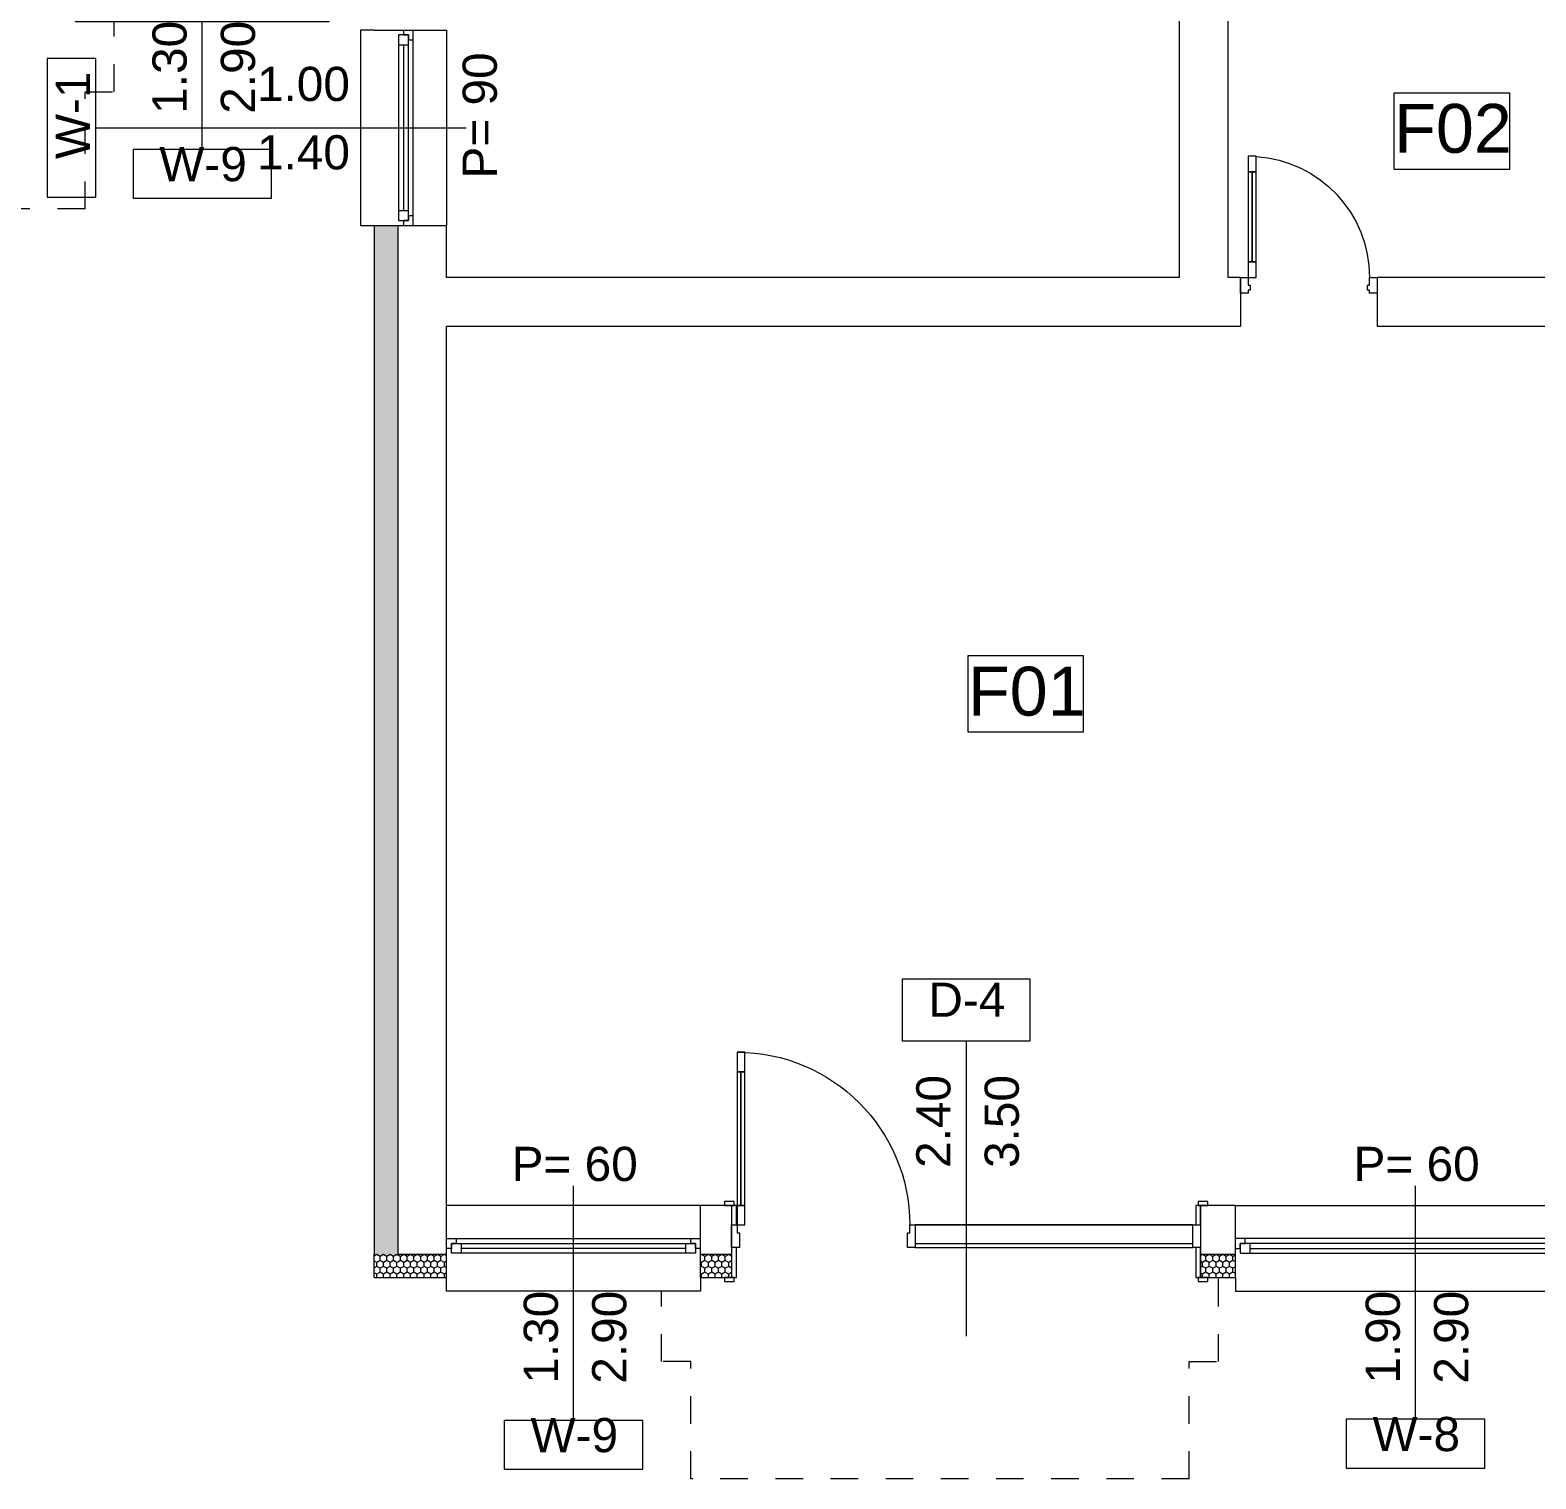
# Model space of a CAD drawing. Header units: feet. Extents: x 2791058 to 2855058, y -67651 to -26651.
# Drawn here: x 2819535 to 2827241, y -56823 to -49407 of the extents above; entities that cross this region are included whole.
import ezdxf
from ezdxf.enums import TextEntityAlignment as Align

# ---------------------------------------------------------------- set-up
doc = ezdxf.new("R2010")
doc.units = ezdxf.units.FT
doc.header["$MEASUREMENT"] = 0
doc.linetypes.add('Dashed', pattern=[282.222223, 141.111112, -141.111112])
doc.layers.add('0_muret e jashtme', color=7, linetype='Continuous')
for name, color, linetype, lineweight in [('0_muret e jashtme_Pen_No__1', 7, 'Continuous', 0), ('ARCHICAD Door Markers_Pen_No__60', 230, 'Continuous', 0), ('ARCHICAD Doors_Pen_No__1', 7, 'Continuous', 0), ('ARCHICAD Doors_Pen_No__60', 230, 'Continuous', 0), ('ARCHICAD Window Markers_Pen_No__20', 1, 'Continuous', 0), ('ARCHICAD Windows_Pen_No__20', 1, 'Continuous', 0), ('Shell - Roof_Pen_No__21', 7, 'Continuous', 0), ('Text blocks_Pen_No__2', 8, 'Continuous', 0)]:
    doc.layers.add(name, color=color, linetype=linetype, lineweight=lineweight)
doc.layers.add('0_muret e jashtme_Pen_No__14', color=7, linetype='Continuous', lineweight=0, true_color=0xbd8b17)
doc.styles.add('GENERATED_STYLE_1', font='arial.ttf')
pattern_1 = [(90, (2247653.822, -76424.967), (-34.6410162, 0), [20, -40]), (90, (2247636.502, -76394.967), (-34.6410162, 0), [20, -40]), (150, (2247653.822, -76404.967), (17.320508, 30), [20, -40]), (150, (2247619.18, -76404.967), (17.320508, 30), [20, -40]), (210, (2247653.822, -76424.967), (-17.320508, 30), [20, -40]), (210, (2247619.18, -76424.967), (-17.320508, 30), [20, -40])]
pattern_2 = [(90, (2247653.822, -76674.967), (-34.6410162, 0), [20, -40]), (90, (2247636.502, -76644.967), (-34.6410162, 0), [20, -40]), (150, (2247653.822, -76654.967), (17.320508, 30), [20, -40]), (150, (2247619.18, -76654.967), (17.320508, 30), [20, -40]), (210, (2247653.822, -76674.967), (-17.320508, 30), [20, -40]), (210, (2247619.18, -76674.967), (-17.320508, 30), [20, -40])]

# ---------------------------------------------------------------- blocks, each defined once
blk = doc.blocks.new('Storefront 22_2')
at = {"layer": 'ARCHICAD Doors_Pen_No__1', "color": 7, "linetype": 'Continuous', "lineweight": 0}
for p, q in [((370, 740), (370, 820)), ((370, 820), (410, 820)), ((410, 820), (410, 740)), ((370, 740), (390, 740)), ((370, 80), (370, 740)), ((410, 740), (370, 740)), ((390, 740), (410, 740)), ((390, 80), (390, 740)), ((390, 740), (390, 80)), ((390, 740), (390, 80)), ((410, 740), (410, 80)), ((390, 80), (370, 80)), ((370, 0), (370, 80)), ((370, 80), (410, 80)), ((410, 80), (390, 80)), ((410, 80), (410, 0)), ((-450, 0), (-450, -80)), ((-410, 0), (-450, 0)), ((-450, 0), (-450, -80)), ((-450, 0), (-450, -80)), ((-410, -40), (-410, 0)), ((410, 0), (370, 0)), ((410, 0), (410, -40)), ((450, 0), (410, 0)), ((450, -80), (450, 0)), ((450, 0), (450, -80)), ((450, 0), (450, -80)), ((-400, -40), (-410, -40)), ((-410, -80), (-410, -65.4)), ((-410, -65.4), (-400, -65.4)), ((-400, -65.4), (-400, -40)), ((410, -40), (400, -40)), ((400, -40), (400, -65.4)), ((400, -65.4), (410, -65.4)), ((410, -65.4), (410, -80)), ((-450, -80), (-410, -80)), ((-450, -80), (-450, -250)), ((410, -80), (450, -80)), ((450, -80), (450, -250))]:
    blk.add_line(p, q, dxfattribs=at)
blk.add_arc((410, 0), 820, 92.79603, 180, dxfattribs=at)
blk = doc.blocks.new('Wall_6', base_point=(2825666.5, -45072.7))
at = {"layer": '0_muret e jashtme_Pen_No__1', "color": 7, "linetype": 'Continuous', "lineweight": 0}
for p, q in [((2825586.5, -45914), (2825416.5, -45914)), ((2825666.5, -45914), (2825586.5, -45914)), ((2825586.5, -46814), (2825416.5, -46814)), ((2825666.5, -46814), (2825586.5, -46814))]:
    blk.add_line(p, q, dxfattribs=at)
at = {"layer": '0_muret e jashtme_Pen_No__1', "color": 7, "linetype": 'Continuous', "lineweight": 0, "flags": 128}
for points in [[(2825416.5, -45072.7), (2825416.5, -45914)], [(2825666.5, -45914), (2825666.5, -45072.7)], [(2825416.5, -46814), (2825416.5, -48722.7)], [(2825666.5, -47072.7), (2825666.5, -46814)], [(2825666.5, -48722.7), (2825666.5, -47272.7)], [(2825416.5, -48972.7), (2825416.5, -50673.1)], [(2825666.5, -50673.1), (2825666.5, -48972.7)]]:
    blk.add_lwpolyline(points, dxfattribs=at)
at = {"layer": 'ARCHICAD Doors_Pen_No__1', "color": 7, "linetype": 'Continuous', "lineweight": 0, "zscale": 1000, "rotation": 270}
blk.add_blockref('Storefront 22_2', (2825666.5, -46364), dxfattribs=at)
blk = doc.blocks.new('Storefront 22_6')
at = {"layer": 'ARCHICAD Doors_Pen_No__1', "color": 7, "linetype": 'Continuous', "lineweight": 0}
for p, q in [((270, 540), (270, 620)), ((270, 620), (310, 620)), ((310, 620), (310, 540)), ((270, 540), (290, 540)), ((270, 80), (270, 540)), ((310, 540), (270, 540)), ((290, 540), (310, 540)), ((290, 80), (290, 540)), ((290, 540), (290, 80)), ((290, 540), (290, 80)), ((310, 540), (310, 80)), ((290, 80), (270, 80)), ((270, 0), (270, 80)), ((270, 80), (310, 80)), ((310, 80), (290, 80)), ((310, 80), (310, 0)), ((-350, 0), (-350, -80)), ((-310, 0), (-350, 0)), ((-350, 0), (-350, -80)), ((-350, 0), (-350, -80)), ((-310, -40), (-310, 0)), ((310, 0), (270, 0)), ((310, 0), (310, -40)), ((350, 0), (310, 0)), ((350, -80), (350, 0)), ((350, 0), (350, -80)), ((350, 0), (350, -80)), ((-300, -40), (-310, -40)), ((-310, -80), (-310, -65.4)), ((-310, -65.4), (-300, -65.4)), ((-300, -65.4), (-300, -40)), ((310, -40), (300, -40)), ((300, -40), (300, -65.4)), ((300, -65.4), (310, -65.4)), ((310, -65.4), (310, -80)), ((-350, -80), (-310, -80)), ((-350, -80), (-350, -250)), ((310, -80), (350, -80)), ((350, -80), (350, -250))]:
    blk.add_line(p, q, dxfattribs=at)
blk.add_arc((310, 0), 620, 93.69907, 180, dxfattribs=at)
blk = doc.blocks.new('Wall_12', base_point=(2827966.5, -50673.1))
at = {"layer": '0_muret e jashtme_Pen_No__1', "color": 7, "linetype": 'Continuous', "lineweight": 0}
for p, q in [((2825729.8, -50673.1), (2825729.8, -50753.1)), ((2826429.8, -50673.1), (2826429.8, -50753.1)), ((2825729.8, -50753.1), (2825729.8, -50923.1)), ((2826429.8, -50753.1), (2826429.8, -50923.1))]:
    blk.add_line(p, q, dxfattribs=at)
at = {"layer": '0_muret e jashtme_Pen_No__1', "color": 7, "linetype": 'Continuous', "lineweight": 0, "flags": 128}
for points in [[(2825416.5, -50673.1), (2821666.5, -50673.1)], [(2825729.8, -50673.1), (2825666.5, -50673.1)], [(2827716.5, -50673.1), (2826429.8, -50673.1)], [(2821666.5, -50923.1), (2825729.8, -50923.1)], [(2826429.8, -50923.1), (2827716.5, -50923.1)]]:
    blk.add_lwpolyline(points, dxfattribs=at)
at = {"layer": 'ARCHICAD Doors_Pen_No__1', "color": 7, "linetype": 'Continuous', "lineweight": 0, "xscale": -1, "zscale": 1000}
blk.add_blockref('Storefront 22_6', (2826079.8, -50673.1), dxfattribs=at)
blk = doc.blocks.new('Window 22_18')
at = {"layer": 'ARCHICAD Windows_Pen_No__20', "color": 1, "linetype": 'Continuous', "lineweight": 0}
for p, q in [((-950, 150), (-950, 220)), ((-950, 220), (950, 220)), ((950, 220), (950, 150)), ((-950, 150), (-950, 30)), ((950, 150), (950, 30)), ((-950, 30), (-950, 0)), ((-950, 0), (-925, 0)), ((-950, 0), (-950, -50)), ((-950, 0), (-950, -50)), ((-925, 25), (-875, 25)), ((-925, -25), (-925, 25)), ((-925, 0), (-925, -25)), ((-875, 25), (875, 25)), ((-875, 25), (-875, -25)), ((-875, 25), (875, 25)), ((-875, 0), (875, 0)), ((875, -25), (875, 25)), ((875, 25), (925, 25)), ((925, 25), (925, -25)), ((925, -25), (925, 0)), ((925, 0), (950, 0)), ((950, 30), (950, 0)), ((950, 0), (950, -50)), ((950, 0), (950, -50)), ((-900, -50), (-950, -50)), ((-950, -50), (-950, -220)), ((-925, -25), (-900, -25)), ((-875, -25), (-925, -25)), ((-900, -25), (-900, -50)), ((900, -50), (-900, -50)), ((875, -25), (-875, -25)), ((925, -25), (875, -25)), ((900, -50), (900, -25)), ((900, -25), (925, -25)), ((950, -50), (900, -50)), ((950, -50), (950, -220)), ((-950, -220), (950, -220))]:
    blk.add_line(p, q, dxfattribs=at)
blk = doc.blocks.new('W Marker 22_4')
at = {"layer": 'ARCHICAD Window Markers_Pen_No__20', "color": 1, "linetype": 'Continuous', "lineweight": 0}
for p, q in [((0, -1095), (0, 100)), ((-354.4, -1095), (-354.4, -1345)), ((354.4, -1095), (-354.4, -1095)), ((354.4, -1345), (354.4, -1095)), ((-354.4, -1345), (354.4, -1345))]:
    blk.add_line(p, q, dxfattribs=at)
at = {"layer": 'ARCHICAD Window Markers_Pen_No__20', "color": 1, "lineweight": 0, "style": 'GENERATED_STYLE_1'}
for tag, p in [('AC_MarkerText_2', (-27.5, -912.9)), ('AC_MarkerText_3', (322.5, -912.9))]:
    blk.add_attdef(tag, text='', height=175, rotation=90, dxfattribs=at).set_placement(p, align=Align.BOTTOM_LEFT)
for tag, p in [('AC_MarkerText_4', (-316.8, 72.1)), ('AC_MarkerText_1', (-220, -1310.4))]:
    blk.add_attdef(tag, text='', height=175, dxfattribs=at).set_placement(p, align=Align.BOTTOM_LEFT)
blk = doc.blocks.new('Window 22_7')
at = {"layer": 'ARCHICAD Windows_Pen_No__20', "color": 1, "linetype": 'Continuous', "lineweight": 0}
for p, q in [((-650, 150), (-650, 220)), ((-650, 220), (650, 220)), ((650, 220), (650, 150)), ((-650, 150), (-650, 30)), ((650, 150), (650, 30)), ((-650, 30), (-650, 0)), ((-650, 0), (-625, 0)), ((-650, 0), (-650, -50)), ((-650, 0), (-650, -50)), ((-625, 25), (-575, 25)), ((-625, -25), (-625, 25)), ((-625, 0), (-625, -25)), ((-575, 25), (575, 25)), ((-575, 25), (-575, -25)), ((-575, 25), (575, 25)), ((-575, 0), (575, 0)), ((575, -25), (575, 25)), ((575, 25), (625, 25)), ((625, 25), (625, -25)), ((625, -25), (625, 0)), ((625, 0), (650, 0)), ((650, 30), (650, 0)), ((650, 0), (650, -50)), ((650, 0), (650, -50)), ((-600, -50), (-650, -50)), ((-650, -50), (-650, -220)), ((-625, -25), (-600, -25)), ((-575, -25), (-625, -25)), ((-600, -25), (-600, -50)), ((600, -50), (-600, -50)), ((575, -25), (-575, -25)), ((625, -25), (575, -25)), ((600, -50), (600, -25)), ((600, -25), (625, -25)), ((650, -50), (600, -50)), ((650, -50), (650, -220)), ((-650, -220), (650, -220))]:
    blk.add_line(p, q, dxfattribs=at)
blk = doc.blocks.new('Door with Sidelight on Side 2 22')
at = {"layer": 'ARCHICAD Doors_Pen_No__60', "color": 230, "linetype": 'Continuous', "lineweight": 0}
for p, q in [((1132, 784), (1132, 884)), ((1132, 884), (1172, 884)), ((1172, 884), (1172, 784)), ((1132, 784), (1152, 784)), ((1132, 100), (1132, 784)), ((1172, 784), (1132, 784)), ((1152, 784), (1172, 784)), ((1152, 100), (1152, 784)), ((1152, 784), (1152, 100)), ((1152, 784), (1152, 100)), ((1172, 784), (1172, 100)), ((-1237, 100), (-1237, 119)), ((-1237, 119), (-1187, 119)), ((-1187, 100), (-1237, 100)), ((-1200, 100), (-1237, 100)), ((-1200, 100), (-1237, 100)), ((-1200, 0), (-1200, 100)), ((-1200, 100), (-1175, 100)), ((-1200, 100), (-1200, 0)), ((-1200, 100), (-1200, 0)), ((-1200, 100), (-1200, 0)), ((-1187, 119), (-1187, 100)), ((-1175, 100), (-1175, 0)), ((1152, 100), (1132, 100)), ((1132, 0), (1132, 100)), ((1132, 100), (1172, 100)), ((1172, 100), (1152, 100)), ((1172, 100), (1172, 0)), ((1175, 0), (1175, 100)), ((1175, 100), (1200, 100)), ((1187, 119), (1237, 119)), ((1187, 100), (1187, 119)), ((1237, 100), (1187, 100)), ((1200, 100), (1200, 0)), ((1200, 100), (1200, 0)), ((1200, 100), (1200, 0)), ((1200, 100), (1200, 0)), ((1200, 100), (1237, 100)), ((1200, 100), (1237, 100)), ((1237, 119), (1237, 100)), ((-1175, 0), (-1200, 0)), ((-1160, 0), (-1200, 0)), ((-1200, 0), (-1200, -115)), ((-1200, 0), (-1200, -115)), ((-1200, 0), (-1200, -115)), ((-1160, 0), (260, 0)), ((-1160, -115), (-1160, 0)), ((-1160, -115), (-1160, 0)), ((260, 0), (-1160, 0)), ((260, 0), (260, -115)), ((288, 0), (260, 0)), ((260, 0), (260, -115)), ((288, -40), (288, 0)), ((1172, 0), (1132, 0)), ((1200, 0), (1172, 0)), ((1172, 0), (1172, -40)), ((1200, 0), (1175, 0)), ((1200, -115), (1200, 0)), ((1200, 0), (1200, -115)), ((1200, 0), (1200, -115)), ((300, -40), (288, -40)), ((300, -115), (300, -40)), ((1172, -40), (1160, -40)), ((1160, -40), (1160, -115)), ((-1200, -270), (-1200, -115)), ((-1200, -115), (-1175, -115)), ((-1200, -115), (-1160, -115)), ((-1200, -115), (-1200, -150)), ((-1200, -115), (-1200, -150)), ((-1200, -150), (-1200, -270)), ((-1200, -150), (-1200, -270)), ((-1175, -115), (-1175, -270)), ((-1160, -97), (260, -97)), ((260, -115), (-1160, -115)), ((260, -115), (300, -115)), ((1160, -115), (1200, -115)), ((1175, -270), (1175, -115)), ((1175, -115), (1200, -115)), ((1200, -115), (1200, -270)), ((1200, -115), (1200, -150)), ((1200, -115), (1200, -150)), ((1200, -150), (1200, -270)), ((1200, -150), (1200, -270)), ((-1237, -289), (-1237, -270)), ((-1237, -270), (-1187, -270)), ((-1200, -270), (-1237, -270)), ((-1200, -270), (-1237, -270)), ((-1187, -289), (-1237, -289)), ((-1175, -270), (-1200, -270)), ((-1187, -270), (-1187, -289)), ((1200, -270), (1175, -270)), ((1187, -270), (1237, -270)), ((1187, -289), (1187, -270)), ((1237, -289), (1187, -289)), ((1200, -270), (1237, -270)), ((1200, -270), (1237, -270)), ((1237, -270), (1237, -289))]:
    blk.add_line(p, q, dxfattribs=at)
blk.add_arc((1172, 0), 884, 90, 180, dxfattribs=at)
blk = doc.blocks.new('D Marker 22_3')
at = {"layer": 'ARCHICAD Door Markers_Pen_No__60', "color": 230, "linetype": 'Continuous', "lineweight": 0}
for p, q in [((327.2, 1157.1), (-327.2, 1157.1)), ((-327.2, 1157.1), (-327.2, 842.9)), ((327.2, 842.9), (327.2, 1157.1)), ((-327.2, 842.9), (327.2, 842.9)), ((0, 842.9), (0, -670))]:
    blk.add_line(p, q, dxfattribs=at)
at = {"layer": 'ARCHICAD Door Markers_Pen_No__60', "color": 230, "lineweight": 0, "style": 'GENERATED_STYLE_1'}
for tag, p in [('AC_MarkerText_2', (-27.5, 191.5)), ('AC_MarkerText_3', (322.5, 191.4))]:
    blk.add_attdef(tag, text='', height=175, rotation=90, dxfattribs=at).set_placement(p, align=Align.BOTTOM_LEFT)
blk.add_attdef('AC_MarkerText_1', text='', height=175, dxfattribs=at).set_placement((-192.8, 912.5), align=Align.BOTTOM_LEFT)
blk = doc.blocks.new('Wall_53', base_point=(2814766.5, -48922.7))
at = {"layer": '0_muret e jashtme_Pen_No__14', "linetype": 'Continuous', "lineweight": 0, "true_color": 0xbd8b17}
h = blk.add_hatch(dxfattribs=at)
h.set_pattern_fill('STYROFOAM_SM_INSULATION', color=42, style=0, pattern_type=2)
h.set_pattern_definition(pattern_1)
h.paths.add_polyline_path([(2815066.5, -49172.7), (2815066.5, -49292.7), (2815186.5, -49292.7), (2815186.5, -49172.7)])
h = blk.add_hatch(dxfattribs=at)
h.set_pattern_fill('STYROFOAM_SM_INSULATION', color=42, style=0, pattern_type=2)
h.set_pattern_definition(pattern_1)
h.paths.add_polyline_path([(2817230.9, -49172.7), (2817086.5, -49172.7), (2817086.5, -49292.7), (2817230.9, -49292.7)])
h = blk.add_hatch(dxfattribs=at)
h.set_pattern_fill('STYROFOAM_SM_INSULATION', color=42, style=0, pattern_type=2)
h.set_pattern_definition(pattern_1)
h.paths.add_polyline_path([(2819766.5, -49172.7), (2819630.9, -49172.7), (2819630.9, -49292.7), (2819766.5, -49292.7)])
h = blk.add_hatch(dxfattribs=at)
h.set_pattern_fill('STYROFOAM_SM_INSULATION', color=42, style=0, pattern_type=2)
h.set_pattern_definition(pattern_1)
h.paths.add_polyline_path([(2821066.5, -49292.7), (2821316.5, -49292.7), (2821316.5, -49231), (2821269.2, -49172.7), (2821066.5, -49172.7)])
h = blk.add_hatch(dxfattribs=at)
h.set_pattern_fill('STYROFOAM_SM_INSULATION', color=42, style=0, pattern_type=2)
h.set_pattern_definition(pattern_1)
h.paths.add_polyline_path([(2821269.2, -49172.7), (2821316.5, -49231), (2821316.5, -49172.7)])
h = blk.add_hatch(dxfattribs=at)
h.set_pattern_fill('STYROFOAM_SM_INSULATION', color=42, style=0, pattern_type=2)
h.set_pattern_definition(pattern_1)
h.paths.add_polyline_path([(2821316.5, -49231), (2821366.5, -49292.7), (2821366.5, -49172.7), (2821316.5, -49172.7)])
h = blk.add_hatch(dxfattribs=at)
h.set_pattern_fill('STYROFOAM_SM_INSULATION', color=42, style=0, pattern_type=2)
h.set_pattern_definition(pattern_1)
h.paths.add_polyline_path([(2821316.5, -49231), (2821316.5, -49292.7), (2821366.5, -49292.7)])
at = {"layer": '0_muret e jashtme_Pen_No__1', "color": 7, "linetype": 'Continuous', "lineweight": 0}
for p, q in [((2815186.5, -49092.7), (2815186.5, -48922.7)), ((2817086.5, -49092.7), (2817086.5, -48922.7)), ((2817230.9, -48922.7), (2817193.9, -48922.7)), ((2817230.9, -48922.7), (2817230.9, -49022.7)), ((2817230.9, -48922.7), (2817230.9, -49022.7)), ((2819630.9, -48922.7), (2819667.9, -48922.7)), ((2819630.9, -48922.7), (2819630.9, -49022.7)), ((2819630.9, -48922.7), (2819630.9, -49022.7)), ((2819766.5, -49092.7), (2819766.5, -48922.7)), ((2821066.5, -49092.7), (2821066.5, -48922.7)), ((2817230.9, -49022.7), (2817230.9, -49137.7)), ((2819630.9, -49022.7), (2819630.9, -49137.7)), ((2815186.5, -49142.7), (2815186.5, -49092.7)), ((2815186.5, -49172.7), (2815186.5, -49142.7)), ((2817086.5, -49142.7), (2817086.5, -49092.7)), ((2817086.5, -49172.7), (2817086.5, -49142.7)), ((2817230.9, -49137.7), (2817230.9, -49172.7)), ((2819630.9, -49137.7), (2819630.9, -49172.7)), ((2819766.5, -49142.7), (2819766.5, -49092.7)), ((2819766.5, -49172.7), (2819766.5, -49142.7)), ((2821066.5, -49142.7), (2821066.5, -49092.7)), ((2821066.5, -49172.7), (2821066.5, -49142.7)), ((2815066.5, -49172.7), (2815066.5, -49292.7)), ((2815066.5, -49172.7), (2815186.5, -49172.7)), ((2815186.5, -49292.7), (2815186.5, -49172.7)), ((2817086.5, -49172.7), (2817230.9, -49172.7)), ((2817086.5, -49292.7), (2817086.5, -49172.7)), ((2817230.9, -49172.7), (2817230.9, -49292.7)), ((2819630.9, -49172.7), (2819766.5, -49172.7)), ((2819630.9, -49172.7), (2819630.9, -49292.7)), ((2819766.5, -49292.7), (2819766.5, -49172.7)), ((2821066.5, -49172.7), (2821269.2, -49172.7)), ((2821066.5, -49292.7), (2821066.5, -49172.7)), ((2821269.2, -49172.7), (2821316.5, -49172.7)), ((2817230.9, -49292.7), (2817193.9, -49292.7)), ((2819630.9, -49292.7), (2819667.9, -49292.7))]:
    blk.add_line(p, q, dxfattribs=at)
at = {"layer": '0_muret e jashtme_Pen_No__1', "color": 7, "linetype": 'Continuous', "lineweight": 0, "flags": 128}
for points in [[(2815186.5, -48922.7), (2815066.5, -48922.7)], [(2817230.9, -48922.7), (2817086.5, -48922.7)], [(2819766.5, -48922.7), (2819630.9, -48922.7)], [(2821366.5, -49292.7), (2821366.5, -49172.7)], [(2815066.5, -49292.7), (2815186.5, -49292.7)], [(2817086.5, -49292.7), (2817230.9, -49292.7)], [(2819630.9, -49292.7), (2819766.5, -49292.7)], [(2821066.5, -49292.7), (2821366.5, -49292.7)]]:
    blk.add_lwpolyline(points, dxfattribs=at)
at = {"layer": 'ARCHICAD Door Markers_Pen_No__60', "color": 230, "linetype": 'Continuous', "lineweight": 0}
blk.add_blockref('D Marker 22_3', (2818430.9, -48922.7), dxfattribs=at).add_auto_attribs({'AC_MarkerText_1': 'D-4', 'AC_MarkerText_2': '2.40', 'AC_MarkerText_3': '3.50'})
at = {"layer": 'ARCHICAD Doors_Pen_No__60', "color": 230, "linetype": 'Continuous', "lineweight": 0, "zscale": 1000}
blk.add_blockref('Door with Sidelight on Side 2 22', (2818430.9, -49022.7), dxfattribs=at)
at = {"layer": 'ARCHICAD Window Markers_Pen_No__20', "color": 1, "linetype": 'Continuous', "lineweight": 0}
for p, values in [((2816136.5, -48922.7), {'AC_MarkerText_1': 'W-8', 'AC_MarkerText_2': '1.90', 'AC_MarkerText_3': '2.90', 'AC_MarkerText_4': 'P= 60'}), ((2820416.5, -48922.7), {'AC_MarkerText_1': 'W-9', 'AC_MarkerText_2': '1.30', 'AC_MarkerText_3': '2.90', 'AC_MarkerText_4': 'P= 60'})]:
    blk.add_blockref('W Marker 22_4', p, dxfattribs=at).add_auto_attribs(values)
at = {"layer": 'ARCHICAD Windows_Pen_No__20', "color": 1, "linetype": 'Continuous', "lineweight": 0, "zscale": 1000, "rotation": 180}
blk.add_blockref('Window 22_18', (2816136.5, -49142.7), dxfattribs=at)
at = {"layer": 'ARCHICAD Windows_Pen_No__20', "color": 1, "linetype": 'Continuous', "lineweight": 0, "xscale": -1, "zscale": 1000, "rotation": 180}
blk.add_blockref('Window 22_7', (2820416.5, -49142.7), dxfattribs=at)
blk = doc.blocks.new('Window 22_5')
at = {"layer": 'ARCHICAD Windows_Pen_No__20', "color": 1, "linetype": 'Continuous', "lineweight": 0}
for p, q in [((-500, 150), (-500, 220)), ((-500, 220), (500, 220)), ((500, 220), (500, 150)), ((-500, 150), (-500, 30)), ((500, 150), (500, 30)), ((-500, 30), (-500, 0)), ((-500, 0), (-475, 0)), ((-500, 0), (-500, -50)), ((-500, 0), (-500, -50)), ((-475, 25), (-425, 25)), ((-475, -25), (-475, 25)), ((-475, 0), (-475, -25)), ((-425, 25), (425, 25)), ((-425, 25), (-425, -25)), ((-425, 25), (425, 25)), ((-425, 0), (425, 0)), ((425, -25), (425, 25)), ((425, 25), (475, 25)), ((475, 25), (475, -25)), ((475, -25), (475, 0)), ((475, 0), (500, 0)), ((500, 30), (500, 0)), ((500, 0), (500, -50)), ((500, 0), (500, -50)), ((-450, -50), (-500, -50)), ((-500, -50), (-500, -220)), ((-475, -25), (-450, -25)), ((-425, -25), (-475, -25)), ((-450, -25), (-450, -50)), ((450, -50), (-450, -50)), ((425, -25), (-425, -25)), ((475, -25), (425, -25)), ((450, -50), (450, -25)), ((450, -25), (475, -25)), ((500, -50), (450, -50)), ((500, -50), (500, -220)), ((-500, -220), (500, -220))]:
    blk.add_line(p, q, dxfattribs=at)
blk = doc.blocks.new('W Marker 22_6')
at = {"layer": 'ARCHICAD Window Markers_Pen_No__20', "color": 1, "linetype": 'Continuous', "lineweight": 0}
for p, q in [((0, -1794.5), (0, 100)), ((-354.4, -1794.5), (-354.4, -2044.5)), ((354.4, -1794.5), (-354.4, -1794.5)), ((354.4, -2044.5), (354.4, -1794.5)), ((-354.4, -2044.5), (354.4, -2044.5))]:
    blk.add_line(p, q, dxfattribs=at)
at = {"layer": 'ARCHICAD Window Markers_Pen_No__20', "color": 1, "lineweight": 0, "style": 'GENERATED_STYLE_1'}
for tag, rotation, p in [('AC_MarkerText_3', 90, (322.5, -912.9)), ('AC_MarkerText_4', 180, (316.8, 367.1)), ('A', 90, (-27.5, -912.9)), ('AC_MarkerText_1', 180, (220, -1712))]:
    blk.add_attdef(tag, text='', height=175, rotation=rotation, dxfattribs=at).set_placement(p, align=Align.BOTTOM_LEFT)
blk = doc.blocks.new('W Marker 22_3')
at = {"layer": 'ARCHICAD Window Markers_Pen_No__20', "color": 1, "linetype": 'Continuous', "lineweight": 0}
for p, q in [((0, -1100.4), (0, 100)), ((-354.4, -1100.4), (-354.4, -1350.4)), ((354.4, -1100.4), (-354.4, -1100.4)), ((354.4, -1350.4), (354.4, -1100.4)), ((-354.4, -1350.4), (354.4, -1350.4))]:
    blk.add_line(p, q, dxfattribs=at)
at = {"layer": 'ARCHICAD Window Markers_Pen_No__20', "color": 1, "lineweight": 0, "style": 'GENERATED_STYLE_1'}
for tag, p in [('AC_MarkerText_2', (-27.5, -913)), ('AC_MarkerText_3', (322.5, -912.9))]:
    blk.add_attdef(tag, text='', height=175, rotation=90, dxfattribs=at).set_placement(p, align=Align.BOTTOM_LEFT)
for tag, p in [('AC_MarkerText_4', (-316.8, 72.1)), ('AC_MarkerText_1', (-220, -1315.8))]:
    blk.add_attdef(tag, text='', height=175, dxfattribs=at).set_placement(p, align=Align.BOTTOM_LEFT)
blk = doc.blocks.new('Window 22_8')
at = {"layer": 'ARCHICAD Windows_Pen_No__20', "color": 1, "linetype": 'Continuous', "lineweight": 0}
for p, q in [((-921.4, 150), (-921.4, 220)), ((-921.4, 220), (921.4, 220)), ((921.4, 220), (921.4, 150)), ((-921.4, 150), (-921.4, 30)), ((921.4, 150), (921.4, 30)), ((-921.4, 30), (-921.4, 0)), ((-921.4, 0), (-896.4, 0)), ((-921.4, 0), (-921.4, -50)), ((-921.4, 0), (-921.4, -50)), ((-896.4, 25), (-846.4, 25)), ((-896.4, -25), (-896.4, 25)), ((-896.4, 0), (-896.4, -25)), ((-846.4, 25), (846.4, 25)), ((-846.4, 25), (-846.4, -25)), ((-846.4, 25), (846.4, 25)), ((-846.4, 0), (846.4, 0)), ((846.4, -25), (846.4, 25)), ((846.4, 25), (896.4, 25)), ((896.4, 25), (896.4, -25)), ((896.4, -25), (896.4, 0)), ((896.4, 0), (921.4, 0)), ((921.4, 30), (921.4, 0)), ((921.4, 0), (921.4, -50)), ((921.4, 0), (921.4, -50)), ((-871.4, -50), (-921.4, -50)), ((-921.4, -50), (-921.4, -220)), ((-896.4, -25), (-871.4, -25)), ((-846.4, -25), (-896.4, -25)), ((-871.4, -25), (-871.4, -50)), ((871.4, -50), (-871.4, -50)), ((846.4, -25), (-846.4, -25)), ((896.4, -25), (846.4, -25)), ((871.4, -50), (871.4, -25)), ((871.4, -25), (896.4, -25)), ((921.4, -50), (871.4, -50)), ((921.4, -50), (921.4, -220)), ((-921.4, -220), (921.4, -220))]:
    blk.add_line(p, q, dxfattribs=at)

msp = doc.modelspace()

# ---------------------------------------------------------------- hatches: boundary and pattern name
at = {"layer": '0_muret e jashtme_Pen_No__14', "linetype": 'Continuous', "lineweight": 0, "true_color": 0xbd8b17}
h = msp.add_hatch(dxfattribs=at)
h.set_pattern_fill('STYROFOAM_SM_INSULATION', color=42, style=0, pattern_type=2)
h.set_pattern_definition(pattern_1)
h.paths.add_polyline_path([(2821296.457, -55677.699), (2821416.457, -55677.699), (2821416.457, -50407.33), (2821296.457, -50407.33)])
h = msp.add_hatch(dxfattribs=at)
h.set_pattern_fill('STYROFOAM_SM_INSULATION', color=42, style=0, pattern_type=2)
h.set_pattern_definition(pattern_2)
h.paths.add_polyline_path([(2821296.457, -55792.699), (2821416.457, -55792.699), (2821416.457, -55672.699)])
h = msp.add_hatch(dxfattribs=at)
h.set_pattern_fill('STYROFOAM_SM_INSULATION', color=42, style=0, pattern_type=2)
h.set_pattern_definition(pattern_2)
h.paths.add_polyline_path([(2821296.457, -55672.699), (2821296.457, -55792.699), (2821416.457, -55672.699)])
h = msp.add_hatch(dxfattribs=at)
h.set_pattern_fill('STYROFOAM_SM_INSULATION', color=42, style=0, pattern_type=2)
h.set_pattern_definition(pattern_2)
h.paths.add_polyline_path([(2821416.457, -55792.699), (2821666.457, -55792.699), (2821666.457, -55672.699), (2821416.457, -55672.699)])
h = msp.add_hatch(dxfattribs=at)
h.set_pattern_fill('STYROFOAM_SM_INSULATION', color=42, style=0, pattern_type=2)
h.set_pattern_definition(pattern_2)
h.paths.add_polyline_path([(2822966.457, -55792.699), (2823125.251, -55792.699), (2823125.251, -55672.699), (2822966.457, -55672.699)])
h = msp.add_hatch(dxfattribs=at)
h.set_pattern_fill('STYROFOAM_SM_INSULATION', color=42, style=0, pattern_type=2)
h.set_pattern_definition(pattern_2)
h.paths.add_polyline_path([(2825525.251, -55672.699), (2825525.251, -55792.699), (2825703.689, -55792.699), (2825703.689, -55672.699)])

# ---------------------------------------------------------------- linework, layer by layer
at = {"layer": '0_muret e jashtme_Pen_No__1', "color": 7, "linetype": 'Continuous', "lineweight": 0}
for p, q in [((2821296.457, -49407.33), (2821416.457, -49407.33)), ((2821416.457, -49407.33), (2821446.457, -49407.33)), ((2821446.457, -49407.33), (2821496.457, -49407.33)), ((2821496.457, -49407.33), (2821666.457, -49407.33)), ((2821296.457, -50407.33), (2821416.457, -50407.33)), ((2821416.457, -50407.33), (2821416.457, -55172.699)), ((2821416.457, -50407.33), (2821446.457, -50407.33)), ((2821446.457, -50407.33), (2821496.457, -50407.33)), ((2821496.457, -50407.33), (2821666.457, -50407.33)), ((2821416.457, -55172.699), (2821416.457, -55422.699)), ((2821416.457, -55422.699), (2821416.457, -55672.699)), ((2821666.457, -55592.699), (2821666.457, -55422.699)), ((2822966.457, -55592.699), (2822966.457, -55422.699)), ((2823125.251, -55422.699), (2823088.251, -55422.699)), ((2823125.251, -55422.699), (2823125.251, -55522.699)), ((2823125.251, -55422.699), (2823125.251, -55522.699)), ((2825525.251, -55422.699), (2825562.251, -55422.699)), ((2825525.251, -55422.699), (2825525.251, -55522.699)), ((2825525.251, -55422.699), (2825525.251, -55522.699)), ((2825703.689, -55592.699), (2825703.689, -55422.699)), ((2823125.251, -55522.699), (2823125.251, -55637.699)), ((2825525.251, -55522.699), (2825525.251, -55637.699)), ((2821666.457, -55642.699), (2821666.457, -55592.699)), ((2822966.457, -55642.699), (2822966.457, -55592.699)), ((2825703.689, -55642.699), (2825703.689, -55592.699)), ((2821416.457, -55672.699), (2821666.457, -55672.699)), ((2821666.457, -55672.699), (2821666.457, -55642.699)), ((2821666.457, -55792.699), (2821666.457, -55672.699)), ((2822966.457, -55672.699), (2822966.457, -55642.699)), ((2822966.457, -55672.699), (2823125.251, -55672.699)), ((2822966.457, -55792.699), (2822966.457, -55672.699)), ((2823125.251, -55637.699), (2823125.251, -55672.699)), ((2823125.251, -55672.699), (2823125.251, -55792.699)), ((2825525.251, -55637.699), (2825525.251, -55672.699)), ((2825525.251, -55672.699), (2825703.689, -55672.699)), ((2825525.251, -55672.699), (2825525.251, -55792.699)), ((2825703.689, -55672.699), (2825703.689, -55642.699)), ((2825703.689, -55792.699), (2825703.689, -55672.699)), ((2823125.251, -55792.699), (2823088.251, -55792.699)), ((2825525.251, -55792.699), (2825562.251, -55792.699))]:
    msp.add_line(p, q, dxfattribs=at)
at = {"layer": '0_muret e jashtme_Pen_No__1', "color": 7, "linetype": 'Continuous', "lineweight": 0, "flags": 128}
for points in [[(2821296.457, -50407.329), (2821296.457, -55672.699)], [(2821666.457, -50673.084), (2821666.457, -50407.33)], [(2821666.457, -55422.699), (2821666.457, -50923.084)], [(2823125.251, -55422.699), (2822966.457, -55422.699)], [(2825703.689, -55422.699), (2825525.251, -55422.699)], [(2821296.457, -55792.699), (2821296.457, -55672.699)], [(2821296.457, -55792.699), (2821666.457, -55792.699)], [(2822966.457, -55792.699), (2823125.251, -55792.699)], [(2825525.251, -55792.699), (2825703.689, -55792.699)]]:
    msp.add_lwpolyline(points, dxfattribs=at)
at = {"layer": 'Shell - Roof_Pen_No__21', "color": 7, "linetype": 'Dashed', "lineweight": 0}
for p, q in [((2819966.457, -49722.699), (2819966.457, -49362.699)), ((2819816.457, -50322.699), (2819816.457, -49722.699)), ((2819816.457, -49722.699), (2819966.457, -49722.699)), ((2819816.457, -50322.699), (2817266.457, -50322.699)), ((2822766.457, -56222.699), (2822766.457, -55863.014)), ((2825616.457, -56222.699), (2825616.457, -55792.699)), ((2822916.457, -56222.699), (2822766.457, -56222.699)), ((2822916.457, -56822.699), (2822916.457, -56222.699)), ((2825466.457, -56822.699), (2825466.457, -56222.699)), ((2825466.457, -56222.699), (2825616.457, -56222.699)), ((2825466.457, -56822.699), (2822916.457, -56822.699))]:
    msp.add_line(p, q, dxfattribs=at)
at = {"layer": 'Text blocks_Pen_No__2', "color": 8, "linetype": 'Continuous', "lineweight": 0, "flags": 128}
for points in [[(2826516.382, -49727.98), (2827106.097, -49727.98), (2827106.097, -50120.838), (2826516.382, -50120.838)], [(2824335.244, -52608.66), (2824924.959, -52608.66), (2824924.959, -53001.518), (2824335.244, -53001.518)]]:
    msp.add_lwpolyline(points, close=True, dxfattribs=at)

# ---------------------------------------------------------------- block references
at = {"layer": '0_muret e jashtme', "color": 7, "lineweight": 0}
for name, p in [('Wall_6', (2825666.457, -45072.699)), ('Wall_53', (2814766.457, -48922.699)), ('Wall_12', (2827966.457, -50673.084))]:
    msp.add_blockref(name, p, dxfattribs=at)
at = {"layer": 'ARCHICAD Door Markers_Pen_No__60', "color": 230, "lineweight": 0}
msp.add_blockref('D Marker 22_3', (2824325.251, -55422.699), dxfattribs=at).add_auto_attribs({'AC_MarkerText_1': 'D-4', 'AC_MarkerText_2': '2.40', 'AC_MarkerText_3': '3.50'})
at = {"layer": 'ARCHICAD Doors_Pen_No__60', "color": 230, "linetype": 'Continuous', "lineweight": 0, "xscale": -1, "zscale": 1000}
msp.add_blockref('Door with Sidelight on Side 2 22', (2824325.251, -55522.699), dxfattribs=at)
at = {"layer": 'ARCHICAD Window Markers_Pen_No__20', "color": 1, "lineweight": 0}
ref = msp.add_blockref('W Marker 22_6', (2821666.457, -49907.33), dxfattribs=dict(at, rotation=270))
ref.add_attrib('A', '1.00', dxfattribs={"color": 1, "lineweight": 0, "height": 175, "rotation": 360, "style": 'GENERATED_STYLE_1'}).set_placement((2820696.457, -49822.709), align=Align.BOTTOM_LEFT)
ref.add_attrib('AC_MarkerText_1', 'W-1', dxfattribs={"color": 1, "lineweight": 0, "height": 175, "rotation": 90, "style": 'GENERATED_STYLE_1'}).set_placement((2819894.484, -50067.329), align=Align.BOTTOM_LEFT)
ref.add_attrib('AC_MarkerText_3', '1.40', dxfattribs={"color": 1, "lineweight": 0, "height": 175, "rotation": 360, "style": 'GENERATED_STYLE_1'}).set_placement((2820696.457, -50172.709), align=Align.BOTTOM_LEFT)
ref.add_attrib('AC_MarkerText_4', 'P= 90', dxfattribs={"color": 1, "lineweight": 0, "height": 175, "rotation": 90, "style": 'GENERATED_STYLE_1'}).set_placement((2821976.457, -50167.009), align=Align.BOTTOM_LEFT)
for name, p, values in [('W Marker 22_3', (2822316.457, -55422.699), {'AC_MarkerText_1': 'W-9', 'AC_MarkerText_2': '1.30', 'AC_MarkerText_3': '2.90', 'AC_MarkerText_4': 'P= 60'}), ('W Marker 22_4', (2826625.073, -55422.699), {'AC_MarkerText_1': 'W-8', 'AC_MarkerText_2': '1.90', 'AC_MarkerText_3': '2.90', 'AC_MarkerText_4': 'P= 60'})]:
    msp.add_blockref(name, p, dxfattribs=at).add_auto_attribs(values)
at = {"layer": 'ARCHICAD Windows_Pen_No__20', "color": 1, "linetype": 'Continuous', "lineweight": 0, "xscale": -1, "zscale": 1000}
for name, p, rotation in [('Window 22_5', (2821446.457, -49907.33), 90), ('Window 22_8', (2826625.073, -55642.699), 180)]:
    msp.add_blockref(name, p, dxfattribs=dict(at, rotation=rotation))
at = {"layer": 'ARCHICAD Windows_Pen_No__20', "color": 1, "linetype": 'Continuous', "lineweight": 0, "zscale": 1000, "rotation": 180}
msp.add_blockref('Window 22_7', (2822316.457, -55642.699), dxfattribs=at)

# ---------------------------------------------------------------- texts
at = {"layer": 'Text blocks_Pen_No__2', "color": 8, "linetype": 'Continuous', "lineweight": 0, "char_height": 250, "attachment_point": 1, "style": 'GENERATED_STYLE_1'}
for s, insert in [('\\A1;{\\pql;\\fArial|b0|i0|c0|p34;F0\\fArial|b0|i0|c0|p34;2}', (2826516.382, -49785.123)), ('\\A1;{\\pql;\\fArial|b0|i0|c0|p34;F\\fArial|b0|i0|c0|p34;01}', (2824335.244, -52665.803))]:
    msp.add_mtext(s, dxfattribs=dict(at, insert=insert))

doc.saveas('drawing.dxf')
